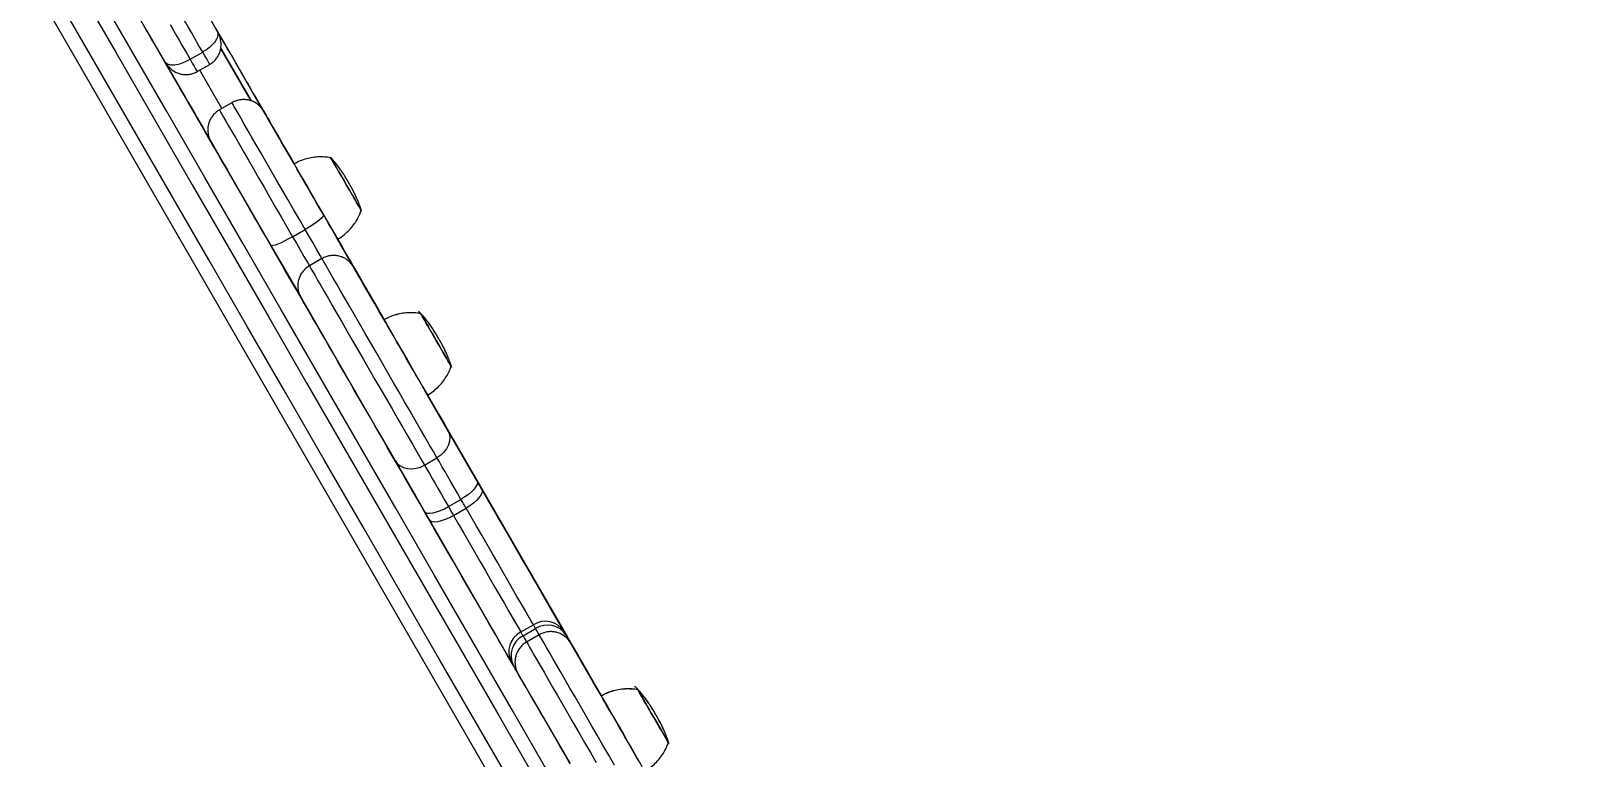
# Model space of a CAD drawing. Header units: millimetres. Extents: x -6879 to 7341, y -8047 to 7187.
# Drawn here: x 3611 to 4141, y -2396 to -2145 of the extents above; entities that cross this region are included whole.
import ezdxf

# ---------------------------------------------------------------- set-up
doc = ezdxf.new("R2010")
doc.units = ezdxf.units.MM
for name, color, linetype in [('DIKOM_ОБЪЕКТ', 7, 'Continuous'), ('DIKOM_РАЗМЕР_ЗОНА', 7, 'Continuous'), ('DIKOM_РАЗМЕР_ОБЪЕКТА', 7, 'Continuous')]:
    doc.layers.add(name, color=color, linetype=linetype)
doc.styles.add('style1', font='arial.ttf', dxfattribs={"width": 0.8})
doc.dimstyles.new('1-50', dxfattribs={"dimtxt": 300, "dimasz": 200, "dimexe": 100, "dimexo": 0, "dimgap": 100, "dimtad": 0, "dimdec": 0, "dimtxsty": 'style1', "dimcen": 0, "dimclrd": 7, "dimclre": 7, "dimadec": 1, "dimazin": 2, "dimtfac": 1, "dimtdec": 0, "dimtmove": 1, "dimatfit": 3, "dimfxl": 0, "dimlwd": 25, "dimlwe": 18, "dimarcsym": 0})

# ---------------------------------------------------------------- blocks, each defined once
blk = doc.blocks.new('*D19')
at = {"layer": 'Defpoints', "color": 0, "transparency": 16777216}
for p in [(5624.04, 6094.27), (-4435.35, 2864.29), (5624.04, -2640.11)]:
    blk.add_point(p, dxfattribs=at)
at = {"layer": 'DIKOM_РАЗМЕР_ОБЪЕКТА', "color": 7, "lineweight": 18, "transparency": 16777216}
for p, q in [((-4435.35, 2864.29), (-4435.35, 6194.27)), ((5624.04, -2640.11), (5624.04, 6194.27))]:
    blk.add_line(p, q, dxfattribs=at)
at = {"layer": 'DIKOM_РАЗМЕР_ОБЪЕКТА', "color": 7, "lineweight": 25, "transparency": 16777216}
for p, q in [((-4235.35, 6094.27), (2113.67, 6094.27)), ((5424.04, 6094.27), (3193.46, 6094.27))]:
    blk.add_line(p, q, dxfattribs=at)
at = {"layer": 'DIKOM_РАЗМЕР_ОБЪЕКТА', "color": 7, "transparency": 16777216}
for points in [[(-4235.35, 6127.6), (-4235.35, 6060.94), (-4435.35, 6094.27)], [(5424.04, 6127.6), (5424.04, 6060.94), (5624.04, 6094.27)]]:
    blk.add_solid(points, dxfattribs=at)
at = {"layer": 'DIKOM_РАЗМЕР_ОБЪЕКТА', "color": 0, "transparency": 16777216, "insert": (2653.56, 6094.27), "char_height": 300, "attachment_point": 5, "style": 'style1'}
blk.add_mtext('10100', dxfattribs=at)
blk = doc.blocks.new('*D17')
at = {"layer": 'Defpoints', "color": 0, "transparency": 16777216}
for p in [(-5935.35, 6990.27), (-5935.35, 998.27), (7340.79, -2830.86)]:
    blk.add_point(p, dxfattribs=at)
at = {"layer": 'DIKOM_РАЗМЕР_ЗОНА', "color": 7, "lineweight": 18, "transparency": 16777216}
for p, q in [((-5935.35, 998.27), (-5935.35, 7090.27)), ((7340.79, -2830.86), (7340.79, 7090.27))]:
    blk.add_line(p, q, dxfattribs=at)
at = {"layer": 'DIKOM_РАЗМЕР_ЗОНА', "color": 7, "lineweight": 25, "transparency": 16777216}
for p, q in [((-5735.35, 6990.27), (2016.67, 6990.27)), ((7140.79, 6990.27), (3096.46, 6990.27))]:
    blk.add_line(p, q, dxfattribs=at)
at = {"layer": 'DIKOM_РАЗМЕР_ЗОНА', "color": 7, "transparency": 16777216}
for points in [[(-5735.35, 7023.6), (-5735.35, 6956.94), (-5935.35, 6990.27)], [(7140.79, 7023.6), (7140.79, 6956.94), (7340.79, 6990.27)]]:
    blk.add_solid(points, dxfattribs=at)
at = {"layer": 'DIKOM_РАЗМЕР_ЗОНА', "color": 0, "transparency": 16777216, "insert": (2556.56, 6990.27), "char_height": 300, "attachment_point": 5, "style": 'style1'}
blk.add_mtext('13300', dxfattribs=at)

msp = doc.modelspace()

# ---------------------------------------------------------------- linework, layer by layer
at = {"layer": 'DIKOM_ОБЪЕКТ', "color": 7, "linetype": 'Continuous', "lineweight": 15}
for p, q in [((3952.17, -2719.48), (3323.34, -1630.32)), ((3665.48, -2154.95), (3669.81, -2152.45)), ((3686.49, -2169.31), (3676.02, -2151.18)), ((3676.02, -2151.19), (3686.48, -2169.3)), ((3672.46, -2183.01), (3656.77, -2155.83)), ((3667.93, -2159.2), (3672.26, -2156.7)), ((3676.44, -2171.91), (3668.81, -2158.69)), ((3679.9, -2169.92), (3675.57, -2172.42)), ((3700.81, -2216.14), (3705.14, -2213.64)), ((3710.92, -2223.67), (3706.59, -2226.17)), ((3723.96, -2230.25), (3723.91, -2230.17)), ((3725.57, -2233.04), (3725.53, -2232.96)), ((3726.71, -2234.96), (3726.72, -2234.98)), ((3726.71, -2234.98), (3726.72, -2234.98)), ((3726.8, -2235.11), (3726.78, -2235.12)), ((3726.8, -2235.12), (3726.79, -2235.12)), ((3726.8, -2235.12), (3726.8, -2235.11)), ((3729.07, -2239.09), (3729.13, -2239.19)), ((3731.8, -2243.78), (3731.79, -2243.78)), ((3731.8, -2243.77), (3732.38, -2244.78)), ((3732.38, -2244.78), (3731.8, -2243.78)), ((3795.55, -2354.2), (3747.36, -2270.73)), ((3747.36, -2270.73), (3795.55, -2354.19)), ((3746.27, -2294.89), (3750.6, -2292.39)), ((3754.54, -2309.21), (3758.87, -2306.71)), ((3756.29, -2312.24), (3760.62, -2309.74)), ((3785.68, -2337.13), (3785.67, -2337.13)), ((3779.49, -2352.44), (3783.82, -2349.94)), ((3780.26, -2353.76), (3784.59, -2351.26)), ((3785.82, -2353.4), (3781.49, -2355.9)), ((3795.55, -2354.2), (3795.54, -2354.2)), ((3796.78, -2356.36), (3796.95, -2356.64))]:
    msp.add_line(p, q, dxfattribs=at)
at = {"layer": 'DIKOM_ОБЪЕКТ', "color": 7, "linetype": 'Continuous', "lineweight": 15, "flags": 128}
for points in [[(3701.34, -2191.03), (3697.02, -2183.54), (3692.4, -2175.54), (3687.84, -2167.63), (3683.33, -2159.82), (3678.88, -2152.12), (3674.5, -2144.54), (3670.2, -2137.09), (3665.99, -2129.79), (3661.86, -2122.64), (3657.82, -2115.65), (3653.89, -2108.84), (3650.81, -2103.5)], [(3626.86, -2130.08), (3639.95, -2152.76), (3653.07, -2175.48), (3666.22, -2198.25), (3679.38, -2221.05), (3692.56, -2243.88), (3705.76, -2266.73), (3718.97, -2289.61), (3732.19, -2312.51), (3745.41, -2335.42), (3758.65, -2358.34), (3771.88, -2381.27), (3785.12, -2404.19)], [(3789.45, -2401.69), (3776.21, -2378.77), (3762.98, -2355.84), (3749.74, -2332.92), (3736.52, -2310.01), (3723.3, -2287.11), (3710.09, -2264.23), (3696.89, -2241.38), (3683.71, -2218.55), (3670.55, -2195.75), (3657.4, -2172.98), (3644.28, -2150.26), (3631.19, -2127.58)], [(3778.2, -2408.2), (3764.89, -2385.16), (3751.59, -2362.12), (3738.29, -2339.08), (3725, -2316.05), (3711.71, -2293.04), (3698.43, -2270.05), (3685.17, -2247.08), (3671.92, -2224.13), (3658.69, -2201.22), (3645.48, -2178.34), (3632.3, -2155.5), (3619.14, -2132.7)], [(3656.62, -2155.61), (3655.01, -2152.82), (3653.49, -2150.19), (3652.07, -2147.74), (3650.78, -2145.5), (3649.62, -2143.49), (3648.61, -2141.74), (3647.76, -2140.27), (3647.38, -2139.61)], [(3669.81, -2152.45), (3668.41, -2150.04), (3667.1, -2147.77), (3665.89, -2145.67), (3664.8, -2143.78), (3663.83, -2142.11), (3663.01, -2140.69), (3662.83, -2140.37)], [(3650.48, -2145), (3663.67, -2167.84), (3676.88, -2190.72), (3690.11, -2213.63), (3703.36, -2236.58), (3716.62, -2259.55), (3729.9, -2282.54), (3743.18, -2305.55), (3756.48, -2328.58), (3769.78, -2351.62), (3783.08, -2374.66), (3796.38, -2397.7)], [(3658.54, -2142.94), (3658.68, -2143.19), (3659.5, -2144.61), (3660.47, -2146.28), (3661.56, -2148.17), (3662.77, -2150.27), (3664.08, -2152.54), (3665.48, -2154.95)], [(3685.07, -2162.82), (3683.13, -2159.48), (3681.38, -2156.43), (3679.8, -2153.7), (3678.41, -2151.29), (3677.21, -2149.21), (3676.2, -2147.47), (3675.4, -2146.08), (3674.8, -2145.04), (3674.41, -2144.36)], [(3672.26, -2156.7), (3672.24, -2156.66), (3672.05, -2156.35), (3671.7, -2155.73), (3671.19, -2154.85), (3670.55, -2153.74), (3669.81, -2152.45)], [(3665.48, -2154.95), (3666.22, -2156.24), (3666.86, -2157.35), (3667.37, -2158.23), (3667.72, -2158.85), (3667.91, -2159.16), (3667.93, -2159.2)], [(3663.46, -2167.47), (3663.37, -2167.32), (3663.11, -2166.87), (3662.71, -2166.17), (3662.19, -2165.27), (3661.61, -2164.27), (3661.02, -2163.24), (3660.46, -2162.28), (3659.99, -2161.47), (3659.66, -2160.89), (3659.48, -2160.58), (3659.48, -2160.58), (3659.66, -2160.89), (3659.99, -2161.47), (3660.46, -2162.28), (3661.02, -2163.24), (3661.61, -2164.27), (3662.19, -2165.27), (3662.71, -2166.17), (3663.11, -2166.87), (3663.37, -2167.32), (3663.46, -2167.47)], [(3685.07, -2162.82), (3685.27, -2163.18), (3685.46, -2163.5), (3685.62, -2163.78), (3685.76, -2164.02), (3685.87, -2164.22), (3685.97, -2164.39), (3686.04, -2164.5), (3686.08, -2164.58)], [(3690.4, -2172.07), (3689.58, -2170.64), (3688.8, -2169.29), (3688.08, -2168.05), (3687.45, -2166.95), (3686.92, -2166.03), (3686.51, -2165.32), (3686.22, -2164.83), (3686.08, -2164.58)], [(3672.46, -2183.04), (3672, -2182.24), (3670.54, -2179.7), (3669.22, -2177.42), (3668.06, -2175.42), (3667.07, -2173.69), (3666.24, -2172.26), (3665.59, -2171.13), (3665.11, -2170.31), (3664.82, -2169.8), (3664.7, -2169.6), (3664.77, -2169.71), (3665.02, -2170.14), (3665.45, -2170.89), (3666.05, -2171.94), (3666.84, -2173.29), (3667.79, -2174.94), (3668.9, -2176.87), (3670.18, -2179.08), (3671.61, -2181.55), (3672.52, -2183.13)], [(3703.68, -2237.12), (3702.15, -2234.48), (3699.67, -2230.18), (3697.19, -2225.88), (3694.71, -2221.58), (3692.25, -2217.33), (3689.83, -2213.13), (3687.46, -2209.02), (3685.14, -2205.01), (3682.9, -2201.13), (3680.74, -2197.39), (3678.68, -2193.82), (3676.73, -2190.44), (3674.89, -2187.26), (3673.18, -2184.3), (3671.61, -2181.57), (3670.18, -2179.1), (3668.9, -2176.89), (3667.79, -2174.95), (3666.84, -2173.3), (3666.05, -2171.95), (3665.45, -2170.9), (3665.02, -2170.16), (3664.77, -2169.73), (3664.7, -2169.61), (3664.82, -2169.81), (3665.11, -2170.32), (3665.59, -2171.14), (3666.24, -2172.27), (3667.07, -2173.7), (3668.06, -2175.42), (3669.22, -2177.43), (3670.54, -2179.71), (3672, -2182.25), (3673.61, -2185.04), (3675.36, -2188.06), (3677.22, -2191.29), (3678.47, -2193.44)], [(3675.57, -2172.42), (3675.57, -2172.42), (3675.66, -2172.58), (3675.93, -2173.04), (3676.37, -2173.82), (3676.99, -2174.89), (3677.78, -2176.25), (3678.73, -2177.9), (3679.83, -2179.81), (3681.08, -2181.97), (3682.46, -2184.37), (3683.97, -2186.98), (3685.59, -2189.78), (3687.3, -2192.75), (3689.1, -2195.87), (3690.97, -2199.1), (3692.89, -2202.43), (3694.85, -2205.83), (3696.84, -2209.26), (3698.83, -2212.71), (3700.81, -2216.14)], [(3705.14, -2213.64), (3703.16, -2210.21), (3701.17, -2206.76), (3699.18, -2203.33), (3697.22, -2199.93), (3695.3, -2196.6), (3693.43, -2193.37), (3691.63, -2190.25), (3689.92, -2187.28), (3688.3, -2184.48), (3686.79, -2181.87), (3685.41, -2179.47), (3684.16, -2177.31), (3683.06, -2175.4), (3682.11, -2173.75), (3681.32, -2172.39), (3680.7, -2171.32), (3680.26, -2170.54), (3679.99, -2170.08), (3679.9, -2169.92), (3679.9, -2169.92)], [(3690.4, -2172.07), (3690.75, -2172.67), (3691.1, -2173.27), (3691.43, -2173.85), (3691.76, -2174.42), (3692.08, -2174.97), (3692.39, -2175.5), (3692.68, -2176.01), (3692.96, -2176.5)], [(3701.42, -2191.2), (3700.85, -2190.22), (3699.27, -2187.46), (3697.78, -2184.88), (3696.4, -2182.5), (3695.15, -2180.33), (3694.04, -2178.41), (3693.08, -2176.75), (3692.28, -2175.36), (3691.65, -2174.27), (3691.19, -2173.48), (3690.92, -2173.01), (3690.83, -2172.85), (3690.92, -2173.01), (3691.19, -2173.48), (3691.65, -2174.27), (3692.28, -2175.36), (3693.08, -2176.75), (3694.04, -2178.41), (3695.15, -2180.34), (3696.4, -2182.5), (3697.78, -2184.89), (3699.27, -2187.47), (3700.85, -2190.22), (3702.52, -2193.11), (3704.26, -2196.11), (3706.04, -2199.2), (3707.85, -2202.33), (3709.66, -2205.48), (3711.47, -2208.62)], [(3701.32, -2190.99), (3700.86, -2190.18), (3698.11, -2185.43), (3695.48, -2180.86), (3692.96, -2176.5)], [(3693.29, -2219.12), (3691.48, -2215.98), (3689.66, -2212.83), (3687.85, -2209.7), (3686.07, -2206.61), (3684.34, -2203.61), (3682.67, -2200.72), (3681.08, -2197.97), (3679.59, -2195.39), (3678.21, -2193), (3676.96, -2190.84), (3675.85, -2188.91), (3674.89, -2187.25), (3674.09, -2185.86), (3673.46, -2184.77), (3673.01, -2183.98), (3672.73, -2183.51), (3672.64, -2183.35)], [(3713.82, -2188.67), (3713.88, -2188.78), (3714.12, -2189.2), (3714.54, -2189.92), (3715.11, -2190.92), (3715.83, -2192.16), (3716.66, -2193.6), (3717.58, -2195.18), (3718.55, -2196.87), (3719.55, -2198.6), (3720.53, -2200.3), (3721.47, -2201.93)], [(3724.47, -2207.12), (3724.46, -2207.11), (3724.35, -2206.91), (3724.05, -2206.4), (3723.59, -2205.6), (3722.98, -2204.55), (3722.25, -2203.28), (3721.41, -2201.82), (3720.49, -2200.24), (3719.54, -2198.58), (3718.57, -2196.9), (3717.62, -2195.26), (3716.73, -2193.72), (3715.92, -2192.32), (3715.23, -2191.12), (3714.67, -2190.15), (3714.26, -2189.45), (3714.03, -2189.04), (3713.97, -2188.93)], [(3716.33, -2217.02), (3716.25, -2216.88), (3716, -2216.45), (3715.58, -2215.72), (3715, -2214.72), (3714.28, -2213.47), (3713.43, -2212), (3712.47, -2210.34), (3711.42, -2208.53), (3710.32, -2206.62), (3709.18, -2204.64), (3708.03, -2202.65), (3706.9, -2200.7), (3705.82, -2198.82), (3704.81, -2197.06), (3703.89, -2195.47), (3703.08, -2194.08), (3702.41, -2192.92), (3701.89, -2192.02), (3701.54, -2191.4), (3701.35, -2191.08), (3701.33, -2191.03)], [(3721.47, -2201.93), (3722.33, -2203.43), (3723.09, -2204.74), (3723.72, -2205.82), (3724.19, -2206.64), (3724.49, -2207.16), (3724.61, -2207.37), (3724.62, -2207.38)], [(3711.47, -2208.62), (3711.46, -2208.89), (3711.17, -2209.31), (3710.63, -2209.86), (3709.86, -2210.51), (3708.89, -2211.24), (3707.74, -2212.03), (3706.48, -2212.84), (3705.14, -2213.64)], [(3711.47, -2208.62), (3713.06, -2211.37), (3714.66, -2214.14), (3716.26, -2216.91), (3717.85, -2219.66), (3719.43, -2222.39), (3720.97, -2225.07), (3722.49, -2227.7), (3723.96, -2230.25)], [(3700.81, -2216.14), (3699.44, -2216.9), (3698.11, -2217.59), (3696.86, -2218.19), (3695.73, -2218.67), (3694.78, -2219.01), (3694.04, -2219.2), (3693.54, -2219.24), (3693.29, -2219.12)], [(3700.81, -2216.14), (3702.11, -2218.39), (3703.41, -2220.65), (3704.72, -2222.92), (3706.02, -2225.17), (3706.59, -2226.17)], [(3710.94, -2223.69), (3710.35, -2222.67), (3709.05, -2220.42), (3707.74, -2218.15), (3706.44, -2215.89), (3705.14, -2213.64)], [(3703.57, -2236.92), (3702.79, -2235.57), (3701.24, -2232.89), (3699.66, -2230.16), (3698.07, -2227.41), (3696.48, -2224.64), (3694.88, -2221.87), (3693.29, -2219.12)], [(3723.96, -2230.24), (3722.49, -2227.69), (3720.97, -2225.06), (3719.42, -2222.38), (3717.85, -2219.66), (3716.31, -2216.99)], [(3722.15, -2227.06), (3718.96, -2221.54), (3716.33, -2216.98)], [(3726.72, -2234.98), (3726.62, -2234.81), (3726.34, -2234.32), (3725.87, -2233.51), (3725.23, -2232.4), (3724.42, -2231.01), (3723.47, -2229.36), (3722.39, -2227.49), (3721.21, -2225.43), (3719.93, -2223.23), (3718.6, -2220.92), (3717.23, -2218.54), (3716.33, -2216.99)], [(3706.59, -2226.17), (3706.63, -2226.24), (3706.85, -2226.61), (3707.24, -2227.28), (3707.8, -2228.26), (3708.54, -2229.54), (3709.43, -2231.09), (3710.49, -2232.92), (3711.69, -2235.01), (3713.04, -2237.33), (3714.5, -2239.87), (3716.09, -2242.62), (3717.77, -2245.54), (3719.55, -2248.61), (3721.4, -2251.81), (3723.3, -2255.12), (3725.25, -2258.5), (3727.23, -2261.92), (3729.22, -2265.37), (3731.21, -2268.8), (3733.17, -2272.2), (3735.09, -2275.54), (3736.96, -2278.78), (3738.77, -2281.9), (3740.49, -2284.88), (3742.11, -2287.69), (3743.62, -2290.31), (3745.01, -2292.72), (3746.27, -2294.89)], [(3750.6, -2292.39), (3749.34, -2290.22), (3747.95, -2287.81), (3746.44, -2285.19), (3744.82, -2282.38), (3743.1, -2279.4), (3741.29, -2276.28), (3739.42, -2273.04), (3737.5, -2269.7), (3735.54, -2266.3), (3733.55, -2262.87), (3731.56, -2259.42), (3729.59, -2256), (3727.63, -2252.62), (3725.73, -2249.31), (3723.88, -2246.11), (3722.1, -2243.04), (3720.42, -2240.12), (3718.83, -2237.37), (3717.37, -2234.83), (3716.02, -2232.51), (3714.82, -2230.42), (3713.77, -2228.59), (3712.87, -2227.04), (3712.13, -2225.76), (3711.57, -2224.78), (3711.18, -2224.11), (3710.96, -2223.74), (3710.92, -2223.67)], [(3732.44, -2244.92), (3731.5, -2243.29), (3729.94, -2240.58), (3728.47, -2238.04), (3727.12, -2235.7), (3725.9, -2233.59), (3724.83, -2231.73), (3723.9, -2230.13), (3723.14, -2228.81), (3722.55, -2227.79), (3722.14, -2227.07), (3721.9, -2226.67), (3721.85, -2226.58), (3721.99, -2226.81), (3722.31, -2227.36), (3722.8, -2228.22), (3723.47, -2229.38), (3724.31, -2230.83), (3725.3, -2232.56), (3726.45, -2234.54), (3727.73, -2236.76), (3729.13, -2239.19)], [(3729.13, -2239.21), (3727.73, -2236.78), (3726.45, -2234.56), (3725.3, -2232.58), (3724.31, -2230.85), (3723.47, -2229.4), (3722.8, -2228.24), (3722.31, -2227.38), (3721.99, -2226.84), (3721.85, -2226.6), (3721.9, -2226.69), (3722.14, -2227.09), (3722.55, -2227.81), (3723.14, -2228.83), (3723.9, -2230.15), (3724.83, -2231.75), (3725.9, -2233.62), (3727.12, -2235.73), (3728.47, -2238.07), (3729.94, -2240.6), (3731.5, -2243.32), (3733.16, -2246.18), (3734.88, -2249.16), (3736.65, -2252.23), (3738.45, -2255.35), (3740.27, -2258.5), (3742.08, -2261.64), (3743.87, -2264.75), (3745.62, -2267.78), (3747.32, -2270.71), (3748.93, -2273.5), (3750.45, -2276.14), (3751.87, -2278.59), (3753.16, -2280.82), (3754.31, -2282.82)], [(3722.15, -2227.06), (3723.06, -2228.63), (3723.92, -2230.13), (3724.71, -2231.5), (3725.4, -2232.69), (3725.96, -2233.66), (3726.37, -2234.37), (3726.63, -2234.82), (3726.71, -2234.96)], [(3725.57, -2233.03), (3725.37, -2232.68), (3725.17, -2232.33), (3724.97, -2231.98), (3724.77, -2231.63), (3724.57, -2231.28), (3724.36, -2230.94), (3724.16, -2230.59), (3723.96, -2230.24)], [(3723.96, -2230.25), (3724.16, -2230.6), (3724.36, -2230.94), (3724.57, -2231.29), (3724.77, -2231.64), (3724.97, -2231.99), (3725.17, -2232.34), (3725.37, -2232.69), (3725.57, -2233.04)], [(3736.13, -2293.32), (3734.97, -2291.32), (3733.68, -2289.09), (3732.27, -2286.64), (3730.74, -2284), (3729.13, -2281.21), (3727.44, -2278.28), (3725.69, -2275.25), (3723.9, -2272.14), (3722.08, -2269), (3720.27, -2265.85), (3718.46, -2262.73), (3716.69, -2259.66), (3714.97, -2256.68), (3713.32, -2253.82), (3711.75, -2251.1), (3710.29, -2248.57), (3708.94, -2246.23), (3707.72, -2244.12), (3706.64, -2242.25), (3705.72, -2240.65), (3704.95, -2239.33), (3704.36, -2238.31), (3703.95, -2237.59), (3703.72, -2237.19), (3703.66, -2237.1)], [(3732.44, -2244.92), (3732.19, -2244.49), (3730.69, -2241.9), (3729.08, -2239.11), (3727.37, -2236.14), (3725.57, -2233.03)], [(3725.57, -2233.04), (3727.37, -2236.15), (3729.08, -2239.12), (3730.69, -2241.91), (3732.19, -2244.5), (3732.49, -2245.02)], [(3731.8, -2243.77), (3730.82, -2242.08), (3729.88, -2240.45), (3729.02, -2238.96), (3728.26, -2237.64), (3727.64, -2236.57), (3727.18, -2235.77), (3726.89, -2235.27), (3726.8, -2235.11)], [(3726.8, -2235.12), (3726.89, -2235.28), (3727.18, -2235.78), (3727.64, -2236.58), (3728.26, -2237.65), (3729.02, -2238.97), (3729.88, -2240.46), (3730.82, -2242.09), (3731.8, -2243.78)], [(3729.13, -2239.19), (3730.38, -2241.36), (3731.56, -2243.39), (3732.41, -2244.86)], [(3732.47, -2244.99), (3731.56, -2243.41), (3730.38, -2241.37), (3729.13, -2239.21)], [(3744.84, -2242.42), (3744.88, -2242.48), (3745.08, -2242.83), (3745.46, -2243.49), (3746, -2244.43), (3746.69, -2245.62), (3747.5, -2247.02), (3748.4, -2248.58), (3749.36, -2250.25), (3750.36, -2251.97), (3751.35, -2253.69), (3752.3, -2255.34), (3753.18, -2256.86)], [(3755.49, -2260.87), (3755.48, -2260.84), (3755.32, -2260.57), (3754.99, -2260), (3754.5, -2259.14), (3753.86, -2258.04), (3753.1, -2256.72), (3752.24, -2255.24), (3751.32, -2253.63), (3750.35, -2251.97), (3749.39, -2250.29), (3748.45, -2248.67), (3747.57, -2247.15), (3746.79, -2245.79), (3746.12, -2244.63), (3745.59, -2243.72), (3745.22, -2243.08), (3745.03, -2242.74), (3744.99, -2242.68)], [(3747.35, -2270.76), (3747.26, -2270.61), (3747, -2270.16), (3746.57, -2269.42), (3745.99, -2268.4), (3745.26, -2267.14), (3744.4, -2265.66), (3743.44, -2263.99), (3742.39, -2262.17), (3741.28, -2260.26), (3740.14, -2258.28), (3739, -2256.29), (3737.87, -2254.34), (3736.79, -2252.47), (3735.78, -2250.72), (3734.86, -2249.14), (3734.07, -2247.76), (3733.41, -2246.61), (3732.9, -2245.73), (3732.55, -2245.13), (3732.37, -2244.82), (3732.35, -2244.78)], [(3753.18, -2256.86), (3753.96, -2258.22), (3754.62, -2259.35), (3755.13, -2260.23), (3755.47, -2260.82), (3755.63, -2261.1), (3755.64, -2261.13)], [(3783.48, -2375.34), (3782.39, -2373.45), (3780.75, -2370.61), (3778.97, -2367.54), (3777.08, -2364.26), (3775.07, -2360.79), (3772.96, -2357.13), (3770.76, -2353.32), (3768.49, -2349.38), (3766.14, -2345.32), (3763.74, -2341.16), (3761.3, -2336.94), (3758.83, -2332.66), (3756.35, -2328.36), (3753.87, -2324.06), (3751.39, -2319.77), (3748.94, -2315.53), (3746.53, -2311.36), (3744.17, -2307.27), (3741.88, -2303.29), (3739.66, -2299.44), (3737.52, -2295.75), (3735.49, -2292.22), (3733.56, -2288.89), (3731.76, -2285.76), (3730.08, -2282.86), (3728.55, -2280.2), (3727.16, -2277.8), (3725.92, -2275.66), (3724.85, -2273.8), (3723.94, -2272.22), (3723.21, -2270.95), (3722.65, -2269.98), (3722.26, -2269.31), (3722.06, -2268.97), (3722.04, -2268.93), (3722.2, -2269.21), (3722.4, -2269.55)], [(3754.31, -2282.8), (3753.16, -2280.8), (3751.87, -2278.56), (3750.45, -2276.11), (3748.93, -2273.48), (3747.38, -2270.78)], [(3754.31, -2282.82), (3754.81, -2283.99), (3755.02, -2285.26), (3754.93, -2286.59), (3754.56, -2287.93), (3753.91, -2289.23), (3753.01, -2290.44), (3751.89, -2291.5), (3750.6, -2292.39)], [(3764.42, -2300.3), (3762.94, -2297.74), (3761.5, -2295.26), (3760.13, -2292.87), (3758.81, -2290.59), (3757.57, -2288.44), (3756.4, -2286.41), (3755.31, -2284.53), (3754.31, -2282.8)], [(3754.31, -2282.82), (3755.31, -2284.55), (3756.4, -2286.43), (3757.57, -2288.46), (3758.81, -2290.62), (3760.13, -2292.89), (3761.5, -2295.28), (3762.94, -2297.76), (3764.42, -2300.32)], [(3736.13, -2293.32), (3736.89, -2294.33), (3737.88, -2295.15), (3739.08, -2295.74), (3740.43, -2296.09), (3741.88, -2296.17), (3743.37, -2296), (3744.86, -2295.56), (3746.27, -2294.89)], [(3746.23, -2310.82), (3744.75, -2308.26), (3743.32, -2305.78), (3741.94, -2303.39), (3740.62, -2301.12), (3739.38, -2298.96), (3738.21, -2296.93), (3737.12, -2295.05), (3736.13, -2293.32)], [(3746.27, -2294.89), (3747.09, -2296.31), (3747.97, -2297.84), (3748.93, -2299.5), (3749.95, -2301.27), (3751.02, -2303.13), (3752.15, -2305.08), (3753.32, -2307.11), (3754.54, -2309.21)], [(3758.87, -2306.71), (3757.65, -2304.61), (3756.48, -2302.58), (3755.35, -2300.63), (3754.28, -2298.77), (3753.26, -2297), (3752.3, -2295.34), (3751.42, -2293.81), (3750.6, -2292.39)], [(3764.42, -2300.32), (3764.55, -2300.87), (3764.42, -2301.54), (3764.01, -2302.32), (3763.36, -2303.18), (3762.48, -2304.09), (3761.41, -2305), (3760.19, -2305.88), (3758.87, -2306.71)], [(3766.06, -2303.15), (3765.86, -2302.8), (3765.65, -2302.44), (3765.45, -2302.09), (3765.24, -2301.73), (3765.04, -2301.37), (3764.83, -2301.02), (3764.62, -2300.66), (3764.42, -2300.3)], [(3764.42, -2300.32), (3764.62, -2300.68), (3764.83, -2301.04), (3765.04, -2301.4), (3765.24, -2301.75), (3765.45, -2302.11), (3765.65, -2302.46), (3765.86, -2302.82), (3766.06, -2303.17)], [(3766.06, -2303.17), (3766.22, -2303.75), (3766.1, -2304.46), (3765.72, -2305.27), (3765.08, -2306.16), (3764.22, -2307.09), (3763.15, -2308.02), (3761.94, -2308.91), (3760.62, -2309.74)], [(3794.43, -2352.28), (3793.56, -2350.77), (3792.53, -2348.99), (3791.34, -2346.94), (3790.02, -2344.65), (3788.57, -2342.13), (3786.99, -2339.41), (3785.32, -2336.5), (3783.55, -2333.44), (3781.7, -2330.24), (3779.79, -2326.94), (3777.84, -2323.55), (3775.86, -2320.11), (3773.86, -2316.66), (3771.86, -2313.2), (3769.89, -2309.78), (3767.95, -2306.42), (3766.06, -2303.15)], [(3766.06, -2303.17), (3767.95, -2306.44), (3769.89, -2309.8), (3771.86, -2313.22), (3773.86, -2316.68), (3775.86, -2320.14), (3777.84, -2323.57), (3779.79, -2326.96), (3781.7, -2330.26), (3783.55, -2333.46), (3785.32, -2336.52), (3786.99, -2339.43), (3788.57, -2342.15), (3790.02, -2344.67), (3791.34, -2346.96), (3792.53, -2349.01), (3793.56, -2350.8), (3794.43, -2352.31)], [(3746.23, -2310.82), (3746.63, -2311.21), (3747.28, -2311.43), (3748.16, -2311.48), (3749.23, -2311.34), (3750.45, -2311.03), (3751.78, -2310.56), (3753.16, -2309.94), (3754.54, -2309.21)], [(3747.88, -2313.67), (3747.67, -2313.32), (3747.47, -2312.96), (3747.26, -2312.61), (3747.06, -2312.25), (3746.85, -2311.9), (3746.64, -2311.54), (3746.44, -2311.18), (3746.23, -2310.82)], [(3754.54, -2309.21), (3754.76, -2309.59), (3754.98, -2309.97), (3755.19, -2310.35), (3755.41, -2310.73), (3755.63, -2311.11), (3755.85, -2311.49), (3756.07, -2311.86), (3756.29, -2312.24)], [(3760.62, -2309.74), (3760.4, -2309.36), (3760.18, -2308.99), (3759.96, -2308.61), (3759.74, -2308.23), (3759.52, -2307.85), (3759.31, -2307.47), (3759.09, -2307.09), (3758.87, -2306.71)], [(3783.82, -2349.94), (3783.01, -2348.52), (3782.02, -2346.82), (3780.88, -2344.84), (3779.6, -2342.62), (3778.18, -2340.17), (3776.65, -2337.51), (3775.02, -2334.69), (3773.31, -2331.73), (3771.53, -2328.65), (3769.71, -2325.5), (3767.87, -2322.3), (3766.02, -2319.09), (3764.18, -2315.91), (3762.37, -2312.78), (3760.62, -2309.74)], [(3774.37, -2317.55), (3773.21, -2315.55), (3772.19, -2313.78), (3771.31, -2312.26), (3770.59, -2311), (3770.02, -2310.02), (3769.63, -2309.34), (3769.41, -2308.95), (3769.36, -2308.87), (3769.48, -2309.09), (3769.78, -2309.61), (3770.26, -2310.42), (3770.89, -2311.53), (3771.69, -2312.9), (3772.63, -2314.54), (3773.71, -2316.41), (3774.92, -2318.51), (3776.25, -2320.8), (3777.67, -2323.26), (3779.17, -2325.87), (3780.75, -2328.59), (3782.36, -2331.4), (3784.02, -2334.25), (3785.68, -2337.13)], [(3785.68, -2337.14), (3784.02, -2334.26), (3782.37, -2331.4), (3780.75, -2328.6), (3779.17, -2325.88), (3777.67, -2323.27), (3776.25, -2320.81), (3774.92, -2318.52), (3773.71, -2316.42), (3772.63, -2314.54), (3771.69, -2312.91), (3770.89, -2311.53), (3770.26, -2310.43), (3769.79, -2309.61), (3769.48, -2309.09), (3769.36, -2308.87), (3769.41, -2308.96), (3769.63, -2309.34), (3770.02, -2310.03), (3770.59, -2311), (3771.31, -2312.26), (3772.19, -2313.78), (3773.21, -2315.55), (3774.37, -2317.55)], [(3747.88, -2313.67), (3748.3, -2314.1), (3748.97, -2314.35), (3749.87, -2314.43), (3750.95, -2314.32), (3752.19, -2314.03), (3753.52, -2313.58), (3754.91, -2312.97), (3756.29, -2312.24)], [(3776.24, -2362.81), (3775.37, -2361.3), (3774.34, -2359.51), (3773.16, -2357.46), (3771.83, -2355.17), (3770.38, -2352.65), (3768.81, -2349.93), (3767.13, -2347.02), (3765.36, -2343.96), (3763.52, -2340.76), (3761.61, -2337.46), (3759.65, -2334.07), (3757.67, -2330.64), (3755.67, -2327.18), (3753.68, -2323.72), (3751.7, -2320.3), (3749.76, -2316.94), (3747.88, -2313.67)], [(3756.29, -2312.24), (3758.04, -2315.28), (3759.85, -2318.41), (3761.68, -2321.59), (3763.54, -2324.8), (3765.38, -2328), (3767.2, -2331.15), (3768.98, -2334.23), (3770.69, -2337.19), (3772.32, -2340.01), (3773.85, -2342.67), (3775.27, -2345.12), (3776.55, -2347.34), (3777.69, -2349.32), (3778.68, -2351.02), (3779.49, -2352.44)], [(3774.37, -2317.55), (3774.5, -2317.78), (3774.6, -2317.96), (3774.66, -2318.06), (3774.69, -2318.1)], [(3774.63, -2318.01), (3774.6, -2317.96), (3774.5, -2317.78), (3774.37, -2317.55)], [(3774.69, -2318.1), (3774.69, -2318.1), (3774.66, -2318.06), (3774.63, -2318.01)], [(3785.68, -2337.13), (3785.88, -2337.49), (3786.08, -2337.83), (3786.26, -2338.14), (3786.42, -2338.42), (3786.55, -2338.64), (3786.64, -2338.81), (3786.7, -2338.9), (3786.71, -2338.93)], [(3786.67, -2338.86), (3786.64, -2338.81), (3786.55, -2338.65), (3786.42, -2338.43), (3786.26, -2338.15), (3786.08, -2337.84), (3785.88, -2337.5), (3785.68, -2337.14)], [(3807.38, -2374.74), (3807.04, -2374.14), (3805.42, -2371.34), (3803.77, -2368.48), (3802.11, -2365.6), (3800.45, -2362.73), (3798.82, -2359.9), (3797.22, -2357.14), (3795.68, -2354.47), (3794.22, -2351.94), (3792.85, -2349.57), (3791.59, -2347.39), (3790.45, -2345.41), (3789.44, -2343.66), (3788.58, -2342.17), (3787.87, -2340.94), (3787.33, -2340), (3786.95, -2339.34), (3786.74, -2338.99), (3786.7, -2338.92)], [(3786.71, -2338.93), (3786.74, -2338.98), (3786.95, -2339.33), (3787.32, -2339.99), (3787.87, -2340.93), (3788.58, -2342.16), (3789.44, -2343.65), (3790.45, -2345.4), (3791.59, -2347.37), (3792.85, -2349.56), (3794.22, -2351.93), (3795.68, -2354.46), (3797.22, -2357.12), (3798.81, -2359.89), (3800.45, -2362.72), (3802.11, -2365.59), (3803.77, -2368.47), (3805.42, -2371.33), (3807.04, -2374.12), (3807.29, -2374.56)], [(3779.49, -2352.44), (3779.59, -2352.6), (3779.68, -2352.76), (3779.78, -2352.93), (3779.87, -2353.09), (3779.97, -2353.26), (3780.06, -2353.43), (3780.16, -2353.59), (3780.26, -2353.76)], [(3780.26, -2353.76), (3780.77, -2354.64), (3781.18, -2355.37), (3781.49, -2355.9)], [(3784.59, -2351.26), (3784.49, -2351.09), (3784.39, -2350.93), (3784.3, -2350.76), (3784.2, -2350.59), (3784.11, -2350.43), (3784.01, -2350.26), (3783.92, -2350.1), (3783.82, -2349.94)], [(3785.9, -2353.53), (3785.84, -2353.43), (3785.51, -2352.87), (3785.1, -2352.14), (3784.59, -2351.26)], [(3811.78, -2398.37), (3809.81, -2394.95), (3807.82, -2391.51), (3805.83, -2388.07), (3803.86, -2384.65), (3801.93, -2381.3), (3800.04, -2378.02), (3798.21, -2374.86), (3796.46, -2371.83), (3794.81, -2368.96), (3793.26, -2366.28), (3791.83, -2363.8), (3790.53, -2361.55), (3789.37, -2359.55), (3788.36, -2357.81), (3787.52, -2356.34), (3786.83, -2355.16), (3786.32, -2354.27), (3785.99, -2353.69), (3785.83, -2353.42), (3785.82, -2353.4)], [(3795.15, -2353.52), (3795.05, -2353.36), (3794.96, -2353.21), (3794.87, -2353.05), (3794.78, -2352.89), (3794.69, -2352.74), (3794.6, -2352.58), (3794.51, -2352.43), (3794.43, -2352.28)], [(3794.43, -2352.31), (3794.52, -2352.46), (3794.6, -2352.61), (3794.69, -2352.76), (3794.78, -2352.92), (3794.87, -2353.07), (3794.96, -2353.23), (3795.05, -2353.39), (3795.15, -2353.55)], [(3797.19, -2357.06), (3797.13, -2356.96), (3796.96, -2356.67), (3796.67, -2356.17), (3796.28, -2355.48), (3795.76, -2354.6), (3795.15, -2353.52)], [(3795.15, -2353.55), (3795.77, -2354.62), (3796.28, -2355.51), (3796.68, -2356.2), (3796.96, -2356.69), (3797.13, -2356.99), (3797.19, -2357.08), (3797.12, -2356.98), (3796.95, -2356.67)], [(3781.49, -2355.9), (3781.5, -2355.92), (3781.66, -2356.19), (3781.99, -2356.77), (3782.5, -2357.66), (3783.19, -2358.84), (3784.03, -2360.31), (3785.04, -2362.05), (3786.2, -2364.05), (3787.5, -2366.3), (3788.93, -2368.78), (3790.47, -2371.46), (3792.13, -2374.33), (3793.88, -2377.36), (3795.7, -2380.52), (3797.6, -2383.8), (3799.53, -2387.15), (3801.5, -2390.57), (3803.49, -2394.01), (3805.48, -2397.45)], [(3795.55, -2354.19), (3795.97, -2354.92), (3796.39, -2355.64), (3796.8, -2356.36), (3797.2, -2357.05), (3797.6, -2357.73), (3797.97, -2358.39), (3798.33, -2359.01), (3798.67, -2359.6)], [(3795.55, -2354.2), (3795.97, -2354.93), (3796.39, -2355.65), (3796.8, -2356.36), (3797.2, -2357.06), (3797.6, -2357.74), (3797.97, -2358.4), (3798.33, -2359.02), (3798.67, -2359.61)], [(3807.27, -2374.52), (3806.03, -2372.38), (3804.49, -2369.7), (3803.05, -2367.21), (3801.73, -2364.92), (3800.54, -2362.86), (3799.5, -2361.06), (3798.61, -2359.52), (3797.89, -2358.27), (3797.34, -2357.32), (3796.97, -2356.68), (3796.78, -2356.35), (3796.75, -2356.3)], [(3796.75, -2356.3), (3796.77, -2356.33), (3796.78, -2356.36)], [(3796.75, -2356.33), (3796.78, -2356.38), (3796.97, -2356.71), (3797.34, -2357.35), (3797.89, -2358.3), (3798.61, -2359.56), (3799.5, -2361.09), (3800.54, -2362.9), (3801.73, -2364.96), (3803.05, -2367.24), (3804.49, -2369.74), (3806.03, -2372.41), (3807.67, -2375.24), (3809.37, -2378.2), (3811.14, -2381.25), (3812.93, -2384.36), (3814.75, -2387.51), (3816.57, -2390.66), (3818.36, -2393.77), (3820.13, -2396.82)], [(3796.95, -2356.67), (3796.77, -2356.36), (3796.75, -2356.33)], [(3796.95, -2356.64), (3797.12, -2356.95), (3797.19, -2357.06), (3797.19, -2357.06)], [(3776.96, -2364.05), (3776.87, -2363.89), (3776.78, -2363.73), (3776.68, -2363.57), (3776.59, -2363.42), (3776.51, -2363.26), (3776.42, -2363.11), (3776.33, -2362.96), (3776.24, -2362.81)], [(3778.42, -2366.58), (3778.09, -2366.01), (3777.58, -2365.12), (3776.96, -2364.05)], [(3798.67, -2359.6), (3799.37, -2360.81), (3800.14, -2362.14), (3800.96, -2363.56), (3801.8, -2365.01), (3802.64, -2366.47), (3803.45, -2367.88), (3804.22, -2369.21), (3804.92, -2370.42)], [(3804.92, -2370.43), (3804.22, -2369.22), (3803.45, -2367.89), (3802.64, -2366.47), (3801.8, -2365.02), (3800.96, -2363.57), (3800.14, -2362.15), (3799.37, -2360.82), (3798.67, -2359.61)], [(3796.56, -2398.01), (3794.75, -2394.86), (3792.95, -2391.75), (3791.19, -2388.7), (3789.48, -2385.74), (3787.85, -2382.91), (3786.3, -2380.24), (3784.86, -2377.74), (3783.54, -2375.46), (3782.35, -2373.4), (3781.31, -2371.59), (3780.43, -2370.06), (3779.7, -2368.8), (3779.15, -2367.85), (3778.78, -2367.21), (3778.59, -2366.88), (3778.56, -2366.83)], [(3807.28, -2374.51), (3807.21, -2374.38), (3806.8, -2373.67), (3806.39, -2372.97), (3806, -2372.29), (3805.62, -2371.64), (3805.26, -2371.01), (3804.92, -2370.42)], [(3807.28, -2374.51), (3807.21, -2374.39), (3806.8, -2373.68), (3806.39, -2372.98), (3806, -2372.3), (3805.62, -2371.65), (3805.26, -2371.02), (3804.92, -2370.43)], [(3822.25, -2400.5), (3822.21, -2400.42), (3821.99, -2400.05), (3821.61, -2399.39), (3821.07, -2398.45), (3820.38, -2397.26), (3819.56, -2395.83), (3818.62, -2394.21), (3817.6, -2392.44), (3816.5, -2390.54), (3815.37, -2388.58), (3814.22, -2386.59), (3813.08, -2384.62), (3811.99, -2382.72), (3810.96, -2380.94), (3810.01, -2379.3), (3809.18, -2377.86), (3808.48, -2376.65), (3807.92, -2375.69), (3807.53, -2375), (3807.3, -2374.61), (3807.25, -2374.52)], [(3819.74, -2372.15), (3819.81, -2372.27), (3820.05, -2372.7), (3820.47, -2373.42), (3821.05, -2374.42), (3821.77, -2375.67), (3822.6, -2377.11), (3823.52, -2378.7), (3824.49, -2380.39), (3825.49, -2382.11), (3826.48, -2383.82), (3827.41, -2385.44), (3828.28, -2386.93)], [(3830.39, -2390.6), (3830.39, -2390.6), (3830.27, -2390.4), (3829.98, -2389.89), (3829.53, -2389.1), (3828.92, -2388.05), (3828.19, -2386.78), (3827.35, -2385.33), (3826.44, -2383.75), (3825.48, -2382.09), (3824.51, -2380.42), (3823.57, -2378.78), (3822.67, -2377.23), (3821.86, -2375.83), (3821.17, -2374.62), (3820.6, -2373.65), (3820.2, -2372.94), (3819.96, -2372.53), (3819.89, -2372.41)], [(3828.28, -2386.93), (3829.03, -2388.24), (3829.65, -2389.32), (3830.12, -2390.13), (3830.42, -2390.65), (3830.54, -2390.86), (3830.54, -2390.86)]]:
    msp.add_lwpolyline(points, dxfattribs=at)
at = {"layer": 'DIKOM_ОБЪЕКТ', "color": 7, "linetype": 'Continuous', "lineweight": 15}
for centre, radius, start, end in [((3783.07, -2359.26), 7.7, 117.6778, 207.4748), ((3783.78, -2360.56), 7.66, 117.3514, 207.0824), ((3787.94, -2356.44), 7.7, 32.5273, 122.3218), ((3788.72, -2357.71), 7.66, 32.9201, 122.6484)]:
    msp.add_arc(centre, radius, start, end, dxfattribs=at)
for points, knots in [([(3674.8, -2145.11), (3674.81, -2145.11), (3674.92, -2145.3), (3675.06, -2145.69), (3675.13, -2146.61), (3674.72, -2147.95), (3673.44, -2149.7), (3671.71, -2151.27), (3670.38, -2152.1), (3669.81, -2152.45)], [0, 0, 0, 0, 0.001471, 0.101853, 0.199878, 0.413932, 0.626819, 0.83961, 1, 1, 1, 1]), ([(3672.25, -2156.69), (3672.66, -2156.43), (3673.47, -2155.92), (3674.43, -2154.89), (3675.17, -2153.8), (3675.68, -2152.68), (3676, -2151.55), (3676.15, -2150.44), (3676.15, -2149.35), (3676.01, -2148.26), (3675.71, -2147.06), (3675.29, -2146), (3674.93, -2145.35), (3674.8, -2145.11)], [0, 0, 0, 0, 0.109286, 0.216008, 0.315946, 0.407088, 0.494885, 0.582581, 0.660196, 0.740802, 0.831934, 0.938383, 1, 1, 1, 1]), ([(3656.62, -2155.61), (3656.62, -2155.61), (3656.72, -2155.8), (3656.99, -2156.13), (3657.75, -2156.64), (3659.12, -2156.96), (3661.27, -2156.72), (3663.5, -2156.01), (3664.88, -2155.27), (3665.48, -2154.95)], [0, 0, 0, 0, 0.001466, 0.101843, 0.199872, 0.413932, 0.62681, 0.839605, 1, 1, 1, 1]), ([(3656.62, -2155.61), (3656.85, -2155.99), (3657.36, -2156.8), (3658.24, -2157.78), (3659.27, -2158.67), (3660.39, -2159.37), (3661.65, -2159.9), (3662.96, -2160.2), (3664.31, -2160.28), (3665.73, -2160.1), (3666.96, -2159.73), (3667.65, -2159.33), (3667.91, -2159.17)], [0, 0, 0, 0, 0.100925, 0.216051, 0.299304, 0.407673, 0.513797, 0.608878, 0.710819, 0.819715, 0.93037, 1, 1, 1, 1]), ([(3675.56, -2172.44), (3675.16, -2172.7), (3674.33, -2173.22), (3673.34, -2174.27), (3672.55, -2175.42), (3672.02, -2176.61), (3671.69, -2177.79), (3671.55, -2178.91), (3671.57, -2179.95), (3671.7, -2180.88), (3671.9, -2181.67), (3672.13, -2182.31), (3672.33, -2182.78), (3672.47, -2183.05), (3672.53, -2183.16), (3672.54, -2183.17)], [0, 0, 0, 0, 0.116307, 0.236483, 0.348723, 0.453978, 0.552511, 0.644186, 0.728499, 0.804572, 0.871145, 0.926532, 0.968876, 0.996463, 1, 1, 1, 1]), ([(3690.72, -2172.67), (3690.71, -2172.66), (3690.66, -2172.58), (3690.41, -2172.19), (3689.95, -2171.58), (3689.19, -2170.82), (3688.22, -2170.07), (3687.03, -2169.44), (3685.67, -2169.01), (3684.3, -2168.82), (3682.84, -2168.87), (3681.4, -2169.22), (3680.39, -2169.59), (3679.94, -2169.91), (3679.89, -2169.94)], [0, 0, 0, 0, 0.004289, 0.023257, 0.110926, 0.190159, 0.283447, 0.408958, 0.513969, 0.626918, 0.744757, 0.865167, 0.986782, 1, 1, 1, 1]), ([(3714, -2188.94), (3713.99, -2188.94), (3713.27, -2188.75), (3711.76, -2188.63), (3709.5, -2188.59), (3707.23, -2188.86), (3705.01, -2189.4), (3703.02, -2190.12), (3701.85, -2190.78), (3701.34, -2191.06)], [0, 0, 0, 0, 0.00092, 0.17131, 0.343834, 0.517693, 0.692471, 0.867802, 1, 1, 1, 1]), ([(3724.58, -2207.29), (3724.5, -2207.03), (3724.22, -2206.08), (3723.65, -2204.55), (3722.93, -2202.81), (3722.25, -2201.36), (3721.68, -2200.24), (3721.26, -2199.47), (3721.03, -2199.05), (3720.92, -2198.86), (3720.89, -2198.82), (3720.88, -2198.8), (3720.88, -2198.79), (3720.87, -2198.78), (3720.85, -2198.74), (3720.77, -2198.6), (3720.57, -2198.26), (3720.32, -2197.82), (3720.03, -2197.33), (3719.76, -2196.86), (3719.54, -2196.48), (3719.43, -2196.28), (3719.39, -2196.22), (3719.38, -2196.21), (3719.37, -2196.18), (3719.34, -2196.13), (3719.28, -2196.03), (3719.09, -2195.7), (3718.71, -2195.08), (3718.1, -2194.12), (3717.18, -2192.77), (3715.91, -2191.08), (3714.75, -2189.64), (3714, -2188.89), (3713.85, -2188.74)], [0, 0, 0, 0, 0.035871, 0.128701, 0.211273, 0.281292, 0.336197, 0.373869, 0.394217, 0.399989, 0.401303, 0.402204, 0.403294, 0.405292, 0.411184, 0.436632, 0.459644, 0.483781, 0.507893, 0.53199, 0.556101, 0.580283, 0.592714, 0.596993, 0.598091, 0.59955, 0.604663, 0.613311, 0.648664, 0.699005, 0.760484, 0.861866, 0.97359, 1, 1, 1, 1]), ([(3720.85, -2198.76), (3720.85, -2198.76), (3720.85, -2198.76), (3720.83, -2198.72), (3720.76, -2198.6), (3720.6, -2198.31), (3720.35, -2197.89), (3720.07, -2197.4), (3719.8, -2196.93), (3719.57, -2196.53), (3719.45, -2196.32), (3719.41, -2196.25), (3719.4, -2196.24), (3719.4, -2196.24)], [0, 0, 0, 0, 0.010271, 0.053406, 0.14738, 0.26975, 0.397457, 0.525968, 0.654599, 0.783195, 0.91149, 0.972561, 1, 1, 1, 1]), ([(3716.31, -2217), (3716.44, -2216.93), (3717.28, -2216.49), (3718.66, -2215.43), (3720.39, -2213.86), (3721.85, -2212.12), (3723.05, -2210.29), (3723.93, -2208.58), (3724.32, -2207.46), (3724.48, -2207)], [0, 0, 0, 0, 0.033495, 0.216156, 0.392885, 0.564179, 0.730296, 0.891326, 1, 1, 1, 1]), ([(3706.6, -2226.16), (3706.59, -2226.17), (3706.1, -2226.39), (3705.3, -2227.06), (3704.27, -2228.12), (3703.51, -2229.29), (3703, -2230.48), (3702.69, -2231.65), (3702.57, -2232.77), (3702.6, -2233.8), (3702.74, -2234.71), (3702.95, -2235.49), (3703.17, -2236.11), (3703.38, -2236.56), (3703.51, -2236.82), (3703.56, -2236.91), (3703.57, -2236.92)], [0, 0, 0, 0, 0.002398, 0.130613, 0.249633, 0.360865, 0.465182, 0.562798, 0.653541, 0.736858, 0.81185, 0.877205, 0.931231, 0.972041, 0.997957, 1, 1, 1, 1]), ([(3721.74, -2226.41), (3721.74, -2226.41), (3721.64, -2226.24), (3721.37, -2225.85), (3720.82, -2225.16), (3720.06, -2224.42), (3719.01, -2223.68), (3717.86, -2223.11), (3716.54, -2222.72), (3715.16, -2222.55), (3713.7, -2222.65), (3712.25, -2222.99), (3711.37, -2223.44), (3710.92, -2223.67)], [0, 0, 0, 0, 0.000206, 0.052419, 0.110507, 0.216602, 0.307956, 0.422783, 0.526516, 0.640486, 0.758907, 0.879736, 1, 1, 1, 1]), ([(3745.1, -2242.68), (3745.07, -2242.68), (3744.32, -2242.49), (3742.78, -2242.35), (3740.53, -2242.31), (3738.26, -2242.58), (3736.03, -2243.13), (3734.04, -2243.85), (3732.87, -2244.51), (3732.37, -2244.79)], [0, 0, 0, 0, 0.007104, 0.176449, 0.347881, 0.520675, 0.694346, 0.868585, 1, 1, 1, 1]), ([(3745.11, -2242.71), (3745.08, -2242.7), (3744.32, -2242.51), (3742.78, -2242.37), (3740.53, -2242.34), (3738.26, -2242.6), (3736.04, -2243.15), (3734.05, -2243.87), (3732.87, -2244.53), (3732.37, -2244.81)], [0, 0, 0, 0, 0.007843, 0.177087, 0.348415, 0.521105, 0.694672, 0.868806, 1, 1, 1, 1]), ([(3755.6, -2261.01), (3755.56, -2260.88), (3755.32, -2260.05), (3754.8, -2258.63), (3754.07, -2256.83), (3753.38, -2255.33), (3752.79, -2254.16), (3752.35, -2253.33), (3752.08, -2252.85), (3751.95, -2252.63), (3751.92, -2252.56), (3751.91, -2252.55), (3751.9, -2252.54), (3751.89, -2252.53), (3751.87, -2252.49), (3751.8, -2252.37), (3751.61, -2252.03), (3751.36, -2251.6), (3751.07, -2251.1), (3750.8, -2250.63), (3750.58, -2250.25), (3750.46, -2250.04), (3750.42, -2249.98), (3750.41, -2249.96), (3750.4, -2249.94), (3750.39, -2249.92), (3750.36, -2249.87), (3750.25, -2249.69), (3749.87, -2249.03), (3749.13, -2247.86), (3747.91, -2246.09), (3746.34, -2244.1), (3745.07, -2242.59), (3744.29, -2241.85), (3744.21, -2241.77)], [0, 0, 0, 0, 0.016988, 0.107649, 0.188802, 0.258305, 0.313706, 0.352822, 0.375104, 0.382738, 0.384087, 0.384962, 0.385972, 0.387759, 0.392722, 0.416684, 0.438817, 0.462018, 0.485177, 0.508322, 0.531475, 0.554696, 0.566581, 0.570428, 0.57229, 0.573322, 0.574841, 0.581021, 0.59873, 0.670047, 0.753977, 0.866594, 0.985566, 1, 1, 1, 1]), ([(3754.75, -2258.53), (3754.7, -2258.41), (3754.45, -2257.69), (3753.93, -2256.5), (3753.26, -2255.05), (3752.69, -2253.95), (3752.28, -2253.19), (3752.05, -2252.77), (3751.94, -2252.59), (3751.91, -2252.54), (3751.91, -2252.53), (3751.9, -2252.52), (3751.89, -2252.5), (3751.87, -2252.47), (3751.79, -2252.33), (3751.59, -2251.99), (3751.34, -2251.55), (3751.05, -2251.05), (3750.78, -2250.58), (3750.56, -2250.2), (3750.45, -2250.01), (3750.42, -2249.95), (3750.41, -2249.93), (3750.39, -2249.9), (3750.36, -2249.84), (3750.25, -2249.67), (3749.81, -2248.91), (3749.05, -2247.72), (3747.9, -2246.07), (3746.58, -2244.35), (3745.52, -2243.16), (3744.95, -2242.53)], [0, 0, 0, 0, 0.018847, 0.112191, 0.191236, 0.253079, 0.295342, 0.318012, 0.324262, 0.325747, 0.326767, 0.328006, 0.330276, 0.336992, 0.3659, 0.391992, 0.41936, 0.446694, 0.474014, 0.501351, 0.528769, 0.542869, 0.547749, 0.548983, 0.550776, 0.558035, 0.578537, 0.680705, 0.765486, 0.874096, 1, 1, 1, 1]), ([(3751.88, -2252.5), (3751.88, -2252.5), (3751.88, -2252.5), (3751.86, -2252.47), (3751.79, -2252.35), (3751.62, -2252.06), (3751.38, -2251.63), (3751.1, -2251.15), (3750.82, -2250.67), (3750.6, -2250.28), (3750.48, -2250.07), (3750.43, -2250), (3750.43, -2249.99), (3750.43, -2249.99)], [0, 0, 0, 0, 0.010264, 0.053405, 0.147384, 0.269741, 0.397461, 0.525971, 0.654628, 0.783215, 0.911507, 0.972575, 1, 1, 1, 1]), ([(3747.34, -2270.74), (3747.47, -2270.67), (3748.31, -2270.24), (3749.69, -2269.18), (3751.41, -2267.61), (3752.87, -2265.87), (3754.07, -2264.03), (3754.95, -2262.34), (3755.33, -2261.24), (3755.49, -2260.81)], [0, 0, 0, 0, 0.033229, 0.216822, 0.394446, 0.566602, 0.733564, 0.895413, 1, 1, 1, 1]), ([(3796.95, -2356.67), (3796.91, -2356.6), (3796.83, -2356.47), (3796.78, -2356.37), (3796.76, -2356.34), (3796.74, -2356.32), (3796.74, -2356.31), (3796.71, -2356.27), (3796.69, -2356.22), (3796.6, -2356.08), (3796.35, -2355.69), (3795.92, -2355.13), (3795.26, -2354.44), (3794.34, -2353.68), (3793.14, -2353), (3791.75, -2352.52), (3790.35, -2352.31), (3788.9, -2352.33), (3787.45, -2352.66), (3786.4, -2353.03), (3785.91, -2353.37), (3785.83, -2353.43)], [0, 0, 0, 0, 0.100109, 0.195681, 0.244058, 0.270878, 0.289366, 0.293743, 0.296666, 0.301405, 0.323715, 0.373445, 0.422645, 0.483765, 0.576081, 0.653953, 0.732116, 0.814162, 0.898113, 0.982984, 1, 1, 1, 1]), ([(3781.5, -2355.93), (3781.13, -2356.15), (3780.33, -2356.64), (3779.34, -2357.66), (3778.53, -2358.8), (3777.98, -2359.99), (3777.64, -2361.17), (3777.48, -2362.3), (3777.49, -2363.35), (3777.61, -2364.29), (3777.8, -2365.09), (3778.03, -2365.74), (3778.24, -2366.23), (3778.39, -2366.52), (3778.46, -2366.64), (3778.47, -2366.66)], [0, 0, 0, 0, 0.106237, 0.226978, 0.339683, 0.445353, 0.54431, 0.636442, 0.721284, 0.797976, 0.865302, 0.921629, 0.965073, 0.993922, 1, 1, 1, 1]), ([(3819.93, -2372.39), (3819.92, -2372.39), (3819.19, -2372.21), (3817.68, -2372.08), (3815.43, -2372.04), (3813.16, -2372.31), (3810.93, -2372.85), (3808.95, -2373.57), (3807.77, -2374.23), (3807.27, -2374.51)], [0, 0, 0, 0, 0.001659, 0.171963, 0.344374, 0.518154, 0.692824, 0.868058, 1, 1, 1, 1]), ([(3820.01, -2372.44), (3819.98, -2372.43), (3819.22, -2372.24), (3817.68, -2372.11), (3815.43, -2372.07), (3813.16, -2372.34), (3810.94, -2372.88), (3808.95, -2373.6), (3807.77, -2374.26), (3807.27, -2374.55)], [0, 0, 0, 0, 0.00765, 0.176938, 0.34831, 0.521045, 0.694665, 0.868832, 1, 1, 1, 1]), ([(3824.43, -2378.25), (3824.19, -2377.86), (3823.61, -2376.93), (3822.55, -2375.46), (3821.05, -2373.57), (3819.79, -2372.1), (3818.9, -2371.26), (3818.78, -2371.15)], [0, 0, 0, 0, 0.149868, 0.363222, 0.595421, 0.945926, 1, 1, 1, 1]), ([(3830.48, -2390.71), (3830.43, -2390.52), (3830.17, -2389.63), (3829.62, -2388.16), (3828.9, -2386.4), (3828.22, -2384.93), (3827.64, -2383.79), (3827.21, -2383), (3826.96, -2382.56), (3826.84, -2382.35), (3826.81, -2382.3), (3826.81, -2382.28), (3826.8, -2382.27), (3826.79, -2382.26), (3826.77, -2382.22), (3826.69, -2382.08), (3826.49, -2381.74), (3826.24, -2381.3), (3825.95, -2380.8), (3825.68, -2380.33), (3825.46, -2379.96), (3825.35, -2379.76), (3825.32, -2379.71), (3825.31, -2379.69), (3825.3, -2379.67), (3825.28, -2379.64), (3825.23, -2379.56), (3825.12, -2379.37), (3824.87, -2378.94), (3824.16, -2377.79), (3823.03, -2376.13), (3821.49, -2374.11), (3820.4, -2372.9), (3819.84, -2372.28)], [0, 0, 0, 0, 0.026573, 0.120627, 0.204506, 0.275923, 0.332304, 0.371443, 0.393061, 0.399862, 0.401153, 0.402055, 0.403188, 0.405319, 0.411931, 0.437045, 0.460192, 0.484479, 0.508743, 0.532992, 0.557254, 0.581593, 0.594122, 0.597369, 0.598671, 0.599892, 0.602931, 0.610175, 0.628576, 0.668442, 0.786653, 0.891184, 1, 1, 1, 1]), ([(3830.5, -2390.74), (3830.42, -2390.47), (3830.13, -2389.5), (3829.56, -2387.97), (3828.84, -2386.23), (3828.16, -2384.78), (3827.59, -2383.68), (3827.18, -2382.92), (3826.95, -2382.5), (3826.84, -2382.31), (3826.81, -2382.27), (3826.81, -2382.25), (3826.8, -2382.24), (3826.79, -2382.23), (3826.77, -2382.19), (3826.69, -2382.06), (3826.49, -2381.71), (3826.24, -2381.27), (3825.95, -2380.78), (3825.68, -2380.31), (3825.47, -2379.93), (3825.35, -2379.74), (3825.32, -2379.68), (3825.31, -2379.66), (3825.29, -2379.63), (3825.26, -2379.57), (3825.17, -2379.42), (3824.93, -2379.02), (3824.7, -2378.66), (3824.54, -2378.41)], [0, 0, 0, 0, 0.056934, 0.197255, 0.32199, 0.427646, 0.51033, 0.566878, 0.59724, 0.605647, 0.607634, 0.608993, 0.610649, 0.613681, 0.622643, 0.661242, 0.696092, 0.732653, 0.769165, 0.805661, 0.842174, 0.878801, 0.897633, 0.904144, 0.905794, 0.908154, 0.917416, 0.940621, 1, 1, 1, 1]), ([(3826.78, -2382.24), (3826.78, -2382.24), (3826.78, -2382.24), (3826.76, -2382.2), (3826.69, -2382.08), (3826.52, -2381.79), (3826.28, -2381.37), (3826, -2380.88), (3825.72, -2380.41), (3825.5, -2380.01), (3825.38, -2379.81), (3825.33, -2379.73), (3825.33, -2379.73), (3825.33, -2379.72)], [0, 0, 0, 0, 0.010264, 0.053389, 0.147368, 0.269726, 0.397431, 0.525963, 0.654593, 0.783199, 0.911498, 0.972563, 1, 1, 1, 1]), ([(3822.24, -2400.48), (3822.37, -2400.41), (3823.21, -2399.97), (3824.59, -2398.91), (3826.31, -2397.34), (3827.77, -2395.6), (3828.97, -2393.77), (3829.85, -2392.09), (3830.22, -2391), (3830.37, -2390.59)], [0, 0, 0, 0, 0.033553, 0.217741, 0.395934, 0.568648, 0.736153, 0.898531, 1, 1, 1, 1])]:
    msp.add_open_spline(points, degree=3, knots=knots, dxfattribs=at)

# ---------------------------------------------------------------- dimensions: what is measured, and where the dimension line sits
at = {"layer": 'DIKOM_РАЗМЕР_ЗОНА'}
dim = msp.add_linear_dim(base=(-5935.35, 6990.27), p1=(7340.79, -2830.86), p2=(-5935.35, 998.27), text='13300', dimstyle='1-50', override={"dimscale": 1, "dimtix": 0, "dimtofl": 1, "dimtmove": 1, "dimatfit": 3}, dxfattribs=at)
dim.commit()
dim.dimension.update_dxf_attribs({"geometry": '*D17', "text_midpoint": (2556.56, 6990.27), "dimtype": 160})
at = {"layer": 'DIKOM_РАЗМЕР_ОБЪЕКТА'}
dim = msp.add_linear_dim(base=(5624.04, 6094.27), p1=(-4435.35, 2864.29), p2=(5624.04, -2640.11), text='10100', dimstyle='1-50', override={"dimscale": 1, "dimtix": 0, "dimtofl": 1, "dimtmove": 1, "dimatfit": 3}, dxfattribs=at)
dim.commit()
dim.dimension.update_dxf_attribs({"geometry": '*D19', "text_midpoint": (2653.56, 6094.27), "dimtype": 160})

doc.saveas('drawing.dxf')
